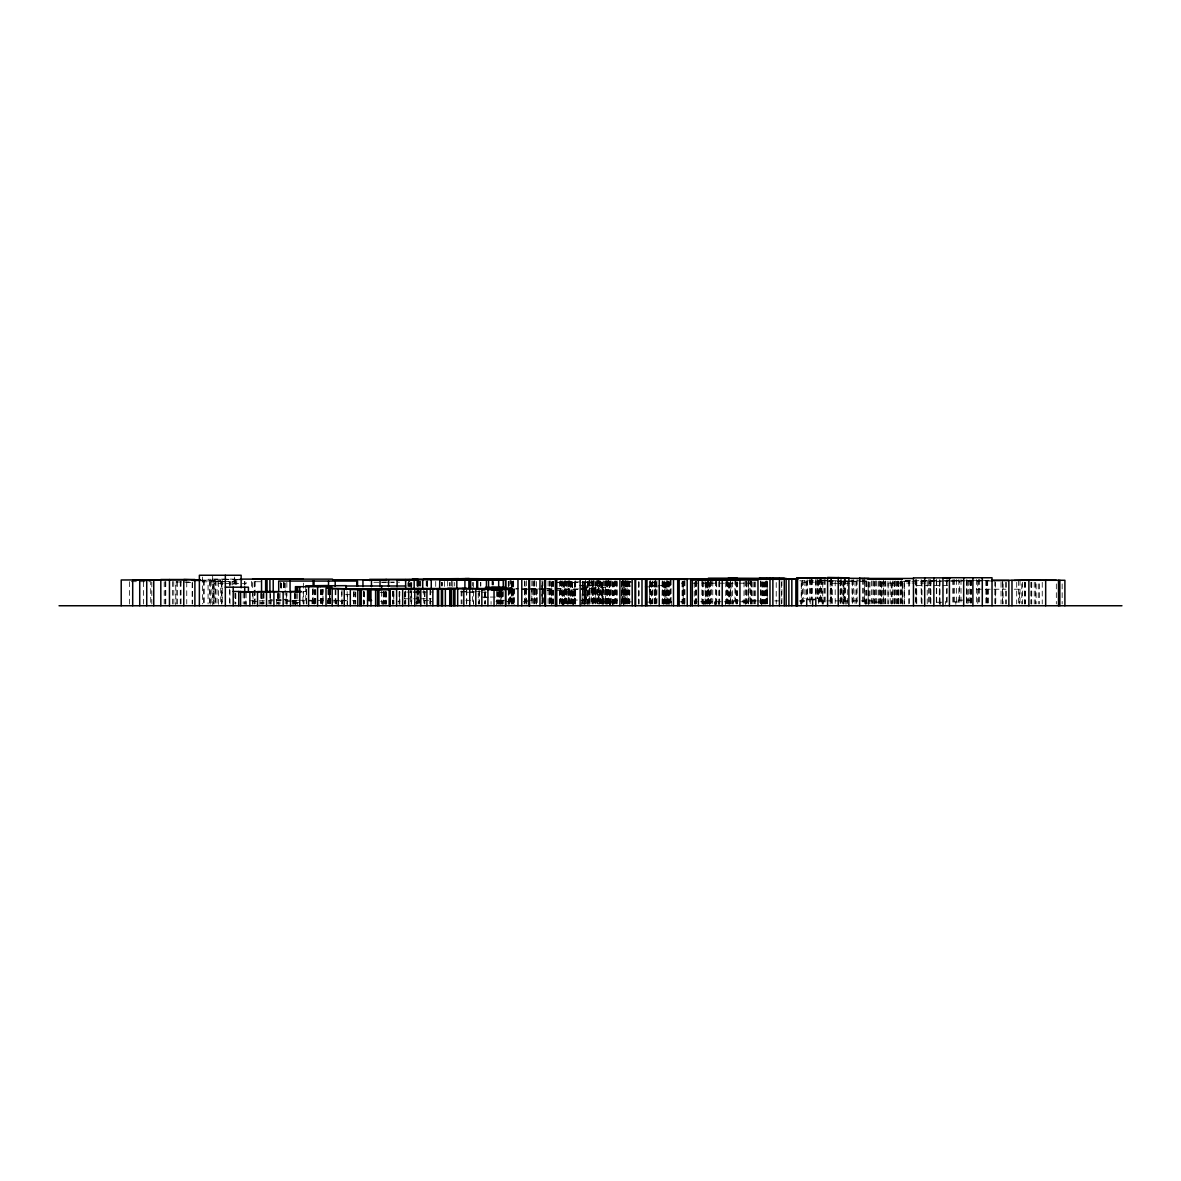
<?xml version="1.0" encoding="UTF-8"?>
<svg xmlns="http://www.w3.org/2000/svg" width="1181" height="1181" viewBox="0 0 1181 1181"><rect width="100%" height="100%" fill="white"/><g stroke="black" fill="none" stroke-linecap="round" stroke-linejoin="round"><path stroke-width="0.75" stroke-dasharray="5 3.75" d="M212.669 579.118L239.374 579.118M223.932 579.62L239.891 579.546M242.651 579.827L235.344 579.62M201.921 580.166L213.111 580.166L213.111 603.904M200.46 580.447L214.056 580.447L214.056 603.949M826.287 580.402L820.101 580.402L820.101 582.203M829.254 580.402L837.713 580.402M969.852 580.284L988.645 580.284M200.46 580.624L220.729 580.624M944.387 580.535L964.168 580.535M965.733 580.535L972.037 580.535M975.506 580.535L980.392 580.535M984.157 580.535L989.708 580.55M799.817 580.786L847.22 580.875M848.844 580.875L861.097 580.845M862.78 580.845L866.352 580.845M910.492 580.978L901 580.978L900.941 603.993M921.52 580.963L959.666 580.963L959.666 603.978M951.045 581.008L993.191 581.008M214.972 581.451L235.831 581.451L235.831 584.92M828.442 581.377L850.541 581.377M851.516 581.451L867.105 581.451M934.378 581.318L902.284 581.318L902.284 603.993M936.193 581.318L947.206 581.318M131.357 581.687L150.725 581.687L150.725 605.75M201.921 581.805L229.675 581.805L229.675 604.037M260.514 581.731L251.376 581.731L251.376 588.596M580.462 581.893L564.267 581.893L564.267 603.978M587.754 581.893L582.085 581.893L582.085 603.904M621.029 581.731L630.92 581.731M181.254 581.982L175.748 581.982L175.748 605.75M184.162 581.982L192.149 581.982L192.149 603.919M380.74 582.189L399.518 582.189M628.1 582.144L632.322 582.144M823.113 582.203L803.198 582.203L803.198 603.934M373.875 582.277L393.849 582.277M557.727 582.233L575.206 582.233L575.206 603.978M650.14 582.381L654.082 582.381M185.816 582.513L190.776 582.513M555.498 582.484L593.408 582.661M559.366 582.883L576.638 582.883M681.526 583.193L684.685 583.193M693.247 583.193L737.357 583.193M739.04 583.193L750.038 583.193M880.391 583.06L910.182 583.06M911.983 583.06L931.278 583.06M831.04 583.281L836.045 583.281M836.502 583.281L849.789 583.281M223.268 583.488L213.731 583.488L213.731 604.037M224.862 583.488L246.12 583.694L246.12 579.546M579.325 585.51L608.451 585.584M649.196 585.555L656.784 585.555M658.024 585.555L666.866 585.555M916.618 585.54L947.974 585.54M630.934 586.071L621.9 586.071L621.9 603.949M649.388 586.071L654.466 586.071M645.121 586.854L671.088 586.854M507.166 587.533L511.934 587.533M582.691 587.488L609.47 587.415M507.372 588.537L518.533 588.61M507.166 588.832L516.008 588.817M521.722 588.832L537.946 588.655M544.795 588.773L553.372 588.802M556.103 588.773L562.245 588.773L562.245 604.067M581.082 588.729L598.649 588.729M506.989 589.053L517.987 589.039M524.556 589.039L529.472 589.039M530.889 589.068L537.695 589.068M538.388 588.935L554.273 588.935M556.074 588.935L598.339 588.935M521.722 589.23L543.924 589.142M976.48 589.216L1005.991 589.216M1014.213 589.216L1019.483 589.216L1019.483 603.904M564.001 589.511L584.3 589.511L584.3 603.934M509.483 589.614L515.551 589.614M522.15 589.614L527.951 589.673M531.347 589.673L538.506 589.673M507.372 589.924L514.045 589.924M547.083 590.456L554.125 590.456M556.517 590.456L566.422 590.456L566.422 589.511M460.87 591.327L468.237 591.327M475.308 591.327L480.608 591.327M306.337 591.46L302.971 591.46L302.971 604.008M413.424 592.021L433.191 592.021M461.033 591.991L474.954 591.917M411.711 592.094L404.862 592.094L404.743 604.082M413.527 592.094L418.856 592.094M466.613 592.212L473.286 592.212M486.395 592.212L478.216 592.212L478.349 604.008M380.12 592.331L386.586 592.331M345.531 594.663L355.392 594.663M481.568 597.055L499.725 597.055M483.708 597.409L491.311 597.055M404.537 598.782L411.756 598.782M413.557 598.782L418.975 598.782M420.406 598.782L431.242 598.782M281.063 599.387L270.124 599.387L270.124 604.155M284.252 599.387L287.529 599.387M496.64 600.096L506.752 600.096M559.661 599.978L565.743 599.978M572.416 600.051L584.137 600.051M971.697 600.14L955.828 600.14L955.828 604.347M276.369 600.302L298.66 600.258M299.295 600.332L307.783 600.228M308.374 600.243L316.36 600.332M317.94 600.332L325.38 600.361M330.916 600.258L327.624 600.42L331.964 600.45M332.215 600.258L339.67 600.391M340.999 600.361L342.682 600.361M423.831 600.391L428.467 600.391M465.786 600.317L470.835 600.317M499.548 600.288L510.34 600.288M341.427 600.657L346.963 600.657L346.963 604.052M249.28 600.775L256.041 600.775M259.421 600.775L265.075 600.775M268.5 600.775L280.591 600.775M335.035 600.789L345.561 600.789M352.484 600.775L355.806 600.775M612.659 600.716L617.132 600.716M756.032 600.893L729.607 600.893L729.607 604.126M756.785 600.893L767.591 600.893M774.751 600.893L781.94 600.893M799.714 600.893L805.353 600.893M817.961 600.893L847.604 600.893M852.328 600.893L872.611 600.893L872.611 604.126M291.397 601.055L297.302 601.055L297.302 604.185M308.802 600.967L314.648 600.996M799.744 601.114L804.556 601.114M495.931 601.395L498.426 601.395L498.426 604.318M252.572 601.587L258.049 601.616M286.953 601.542L290.172 601.542M340.305 601.601L342.46 601.601M397.908 601.572L399.916 601.572M431.921 601.424L430.135 601.424L430.135 604.303M502.176 601.439L496.729 601.439L496.729 604.318M506.56 601.587L511.904 601.557L511.904 604.347M523.404 601.528L527.435 601.528M570.851 601.498L563.337 601.498L563.337 604.406M663.988 601.66L672.314 601.469M380.651 601.675L382.659 601.675L382.659 604.392M508.494 601.69L514.739 601.69L514.739 604.392M559.307 601.734L566.821 601.734M606.901 601.72L615.596 601.764M620.985 601.72L629.68 601.911M678.809 601.867L685.807 601.779M697.543 601.838L694.369 601.808L694.458 605.75M700.525 601.823L705.618 601.808L705.618 605.75M707.522 601.808L723.791 601.734M724.174 601.793L727.068 601.793M740.325 601.793L746.968 601.793M333.012 601.941L335.847 601.941M626.609 601.911L632.234 601.911M646.243 602.103L651.75 602.103M663.131 602.118L669.317 602.118M681.836 602.103L683.474 602.103M705.397 601.926L710.622 601.926M742.864 601.97L748.075 602.089M759.265 602.118L764.004 602M954.691 601.985L959.666 601.985M417.72 602.162L420.466 602.162M664.77 602.207L670.956 602.207M875.047 602.162L881.011 602.162M936.961 602.251L941.951 602.251M294.689 602.399L298.941 602.399M414.959 602.782L417.956 602.782M600.288 601.705L597.837 601.705L605.927 601.705L605.927 604.392M1062.162 583.916L1062.162 603.919M1056.331 583.916L1056.331 603.919M1042.247 582.336L1042.247 603.949M1039.398 583.872L1039.398 603.919M1038.276 583.916L1038.276 603.919M1036.106 583.96L1036.106 603.934M1035.648 582.336L1035.648 603.949M1034.246 582.336L1034.246 603.949M1031.736 582.336L1031.736 603.949M1031.22 582.336L1031.22 603.949M1031.013 582.218L1031.013 603.934M1025.507 582.336L1025.507 603.949M1024.901 582.336L1024.901 603.949M1024.621 582.218L1024.621 603.934M1022.584 582.218L1022.584 603.934M1021.772 583.872L1021.772 603.919M1020 580.358L1020 603.934M1018.627 580.535L1018.627 605.75M1016.708 582.336L1016.708 603.949M1006.596 582.336L1006.596 603.949M1005.489 582.336L1005.489 603.949M1003.023 583.975L1003.023 603.934M1002.758 582.277L1002.758 603.934M1002.389 580.535L1002.389 605.75M1001.03 582.351L1001.03 603.949M995.76 589.216L995.76 603.904M995.317 582.277L995.317 603.934M994.904 581.008L994.904 605.75M988.556 589.216L988.556 603.904M987.685 580.535L987.685 603.949M987.065 580.535L987.065 603.949M986.652 580.299L986.652 603.934M986.445 580.284L986.43 603.949M985.884 580.535L985.884 603.949M979.64 579.502L979.64 603.993M978.503 579.502L978.503 603.993M977.765 581.008L977.765 603.904M976.362 579.502L976.362 603.993M971.195 580.535L971.195 603.949M971.033 580.535L971.033 603.949M970.605 580.535L970.693 604.347M969.852 580.078L969.852 603.919M968.317 580.535L968.317 603.949M967.195 581.008L967.195 603.978M966.826 579.458L966.649 604.347M966.427 580.535L966.427 603.949M961.009 579.531L961.009 603.993M958.854 579.531L958.854 603.993M956.403 579.531L956.403 603.993M954.661 579.531L954.661 603.993M953.097 579.472L953.097 603.993L953.023 580.078M947.132 579.576L947.132 603.993M946.645 580.033L946.645 603.904M945.361 601.365L945.361 604.288M940.135 602.251L940.135 605.75M939.928 580.904L939.928 603.963M939.736 579.576L939.736 603.993M939.308 603.963L939.308 580.698L904.646 580.698L904.646 603.949M936.71 580.033L936.71 603.904M936.326 579.531L936.326 603.993M930.879 580.963L930.879 603.978M930.377 580.698L930.421 603.993M930.156 579.635L930.156 604.008M929.89 579.443L929.89 605.75M928.576 579.635L928.576 604.008M927.218 581.318L927.218 603.993M921.992 581.318L921.992 603.993M921.52 580.698L921.52 605.75M921.18 579.531L921.18 603.993M916.736 581.318L916.736 605.75M916.618 579.443L916.604 603.949M915.969 580.698L916.013 603.978M915.6 579.531L915.6 603.993M909.237 580.978L909.237 603.978M908.853 581.318L908.853 603.993M904.366 581.318L904.366 603.993M902.948 583.06L902.948 603.993M902.668 581.2L902.668 603.993M901.28 581.2L901.251 603.993M900.527 581.332L900.527 604.008M898.948 581.273L898.948 603.993M898.608 581.273L898.608 603.993M898.401 581.332L898.401 604.008M897.929 580.963L897.929 603.978M897.014 581.332L897.014 604.008M896.822 581.273L896.866 605.75M895.464 580.963L895.464 603.978M894.637 581.406L894.637 604.008M894.312 581.318L894.312 603.993M893.943 580.978L893.943 603.978M892.659 580.963L892.777 603.993M892.068 583.06L892.068 603.993M891.271 583.06L891.271 603.993M890.179 580.963L890.179 603.978M888.127 583.06L888.127 603.993M887.964 581.273L887.964 603.993M885.794 581.332L885.794 604.008M885.617 580.978L885.514 603.993M884.451 581.332L884.451 604.008M883.565 581.406L883.565 604.008M883.418 579.207L883.314 603.993M882.414 581.436L882.414 604.008M881.484 583.06L881.484 603.993M881.247 581.273L881.366 604.008M880.686 581.273L880.686 603.993M880.391 581.436L880.391 605.75M880.022 581.406L880.022 604.008M879.136 580.963L879.136 603.978M878.177 581.436L878.177 604.008M876.656 580.963L876.612 604.008M875.461 580.963L875.431 604.008M874.604 581.436L874.604 604.008M873.851 580.963L873.851 603.978M872.936 580.978L872.936 603.978M871.386 580.963L871.386 603.978M869.939 582.1L869.939 603.919M868.98 582.1L868.98 603.919M868.448 600.893L868.448 604.126M866.943 581.406L866.884 604.126M865.614 600.893L865.614 604.126M864.625 580.963L864.625 603.978M864.403 577.922L864.403 604.008M863.665 579.428L863.665 603.993M862.366 579.428L862.366 603.993M857.081 579.531L857.081 603.993M856.653 580.963L856.653 603.978M855.059 580.963L855.059 603.978M853.686 579.561L853.686 603.993M852.623 580.875L852.579 603.978M852.018 579.561L852.018 603.993M847.308 580.904L847.308 603.963M846.792 600.893L846.792 604.126M845.448 579.325L845.448 603.978M845.242 600.893L845.242 604.126M844.784 579.118L844.784 604.008M844.445 579.177L844.445 603.978M844.223 579.325L844.223 603.978M843.957 581.377L843.943 604.126M843.352 603.963L843.352 580.904L843.131 603.978M842.23 580.904L842.23 603.963M841.403 579.531L841.403 604.022M840.798 580.949L840.798 603.978M840.355 579.531L840.355 603.993M840.09 580.831L840.09 603.963M835.203 580.949L835.203 603.978M832.325 580.963L832.325 603.978M831.542 579.325L831.616 604.022M831.424 580.963L831.424 603.978M831.188 579.561L831.04 604.022M830.361 579.325L830.361 603.978M830.184 581.377L830.184 604.008M825.194 579.517L825.194 603.993M824.559 579.517L824.559 603.993M823.29 600.893L823.29 604.126M823.054 579.561L823.054 603.993M822.729 582.203L822.729 603.934M822.197 600.893L822.197 604.126M821.636 579.517L821.636 603.993M821.002 579.561L821.002 603.993M820.618 577.775L820.618 603.934M819.865 579.517L819.865 603.993M819.097 579.502L819.097 603.993M818.492 580.963L818.492 603.978M817.724 579.517L817.724 598.752M817.252 580.963L817.252 598.664M816.898 579.517L816.898 598.752M815.879 580.963L815.879 598.664M815.658 579.561L815.584 598.634M812.307 579.502L812.307 598.737M811.672 579.841L811.672 597.114M811.539 579.517L811.539 598.752M811.185 579.502L811.185 598.737M810.21 579.841L810.21 597.114M810.21 598.841L810.21 604.022M809.797 579.502L809.797 603.993M807.184 579.841L807.302 598.693M807.11 580.786L807.11 598.634M806.18 581.037L806.18 598.693M804.896 580.698L804.896 598.59M802.386 580.698L802.386 603.949M801.545 601.114L801.545 604.2M800.748 600.893L800.748 604.126M781.896 580.786L781.896 603.963M781.482 582.528L781.482 603.963M776.227 582.528L776.227 603.963M767.325 581.908L767.325 603.904L767.119 582.012M767 581.037L767 603.978M766.735 581.185L766.735 603.993M766.189 582.085L766.189 603.919M765.982 581.037L765.982 603.978M765.687 581.908L765.687 603.904M765.273 581.908L765.273 603.904M764.284 582.012L764.284 603.919M764.107 582.085L764.107 603.919M763.28 582.012L763.28 603.919M762.852 581.908L762.852 603.904M762.527 582.012L762.527 603.919M761.981 582.012L761.981 603.919M761.391 602L761.391 605.75M760.918 581.908L760.933 603.919M760.889 580.904L760.889 603.963M760.549 581.185L760.608 604.126M755.678 581.982L755.678 603.919M754.438 581.982L754.438 603.919M753.832 581.982L753.832 603.919M752.12 582.012L752.12 603.919M751.647 581.982L751.78 604.126M751.515 581.037L751.515 603.978M750.658 600.893L750.658 604.126M750.57 581.037L750.57 603.978M750.038 579.384L750.038 604.008M748.828 579.28L748.828 603.978M748.606 582.395L748.606 603.949M748.341 580.904L748.341 603.963M746.938 581.2L746.968 604.436M746.791 581.982L746.791 603.919M746.141 581.052L746.141 603.978M745.595 601.793L745.595 604.436M745.196 581.052L745.196 603.978M744 581.982L744 603.919M737.313 581.864L737.313 603.904M736.826 581.923L736.826 603.904M736.737 581.982L736.737 603.919M735.674 580.904L735.674 603.963M734.936 579.443L734.936 603.993M732.486 581.923L732.486 603.904M732.176 600.893L732.176 604.126M731.098 583.193L731.098 604.008M730.759 581.923L730.759 603.904M730.316 580.078L730.389 604.008M729.917 582.395L729.917 603.949M729.356 583.193L729.356 604.008M728.692 583.193L728.692 604.008M728.278 581.982L728.278 603.919M727.57 581.864L727.57 603.904M727.142 581.2L727.142 605.75M726.699 581.2L726.699 603.993M725.725 581.923L725.725 603.904M725.429 601.734L725.429 604.436M719.716 581.893L719.716 603.904M719.48 601.734L719.48 604.406M719.259 581.2L719.259 603.993M718.86 581.849L718.875 603.904M718.402 601.823L718.402 604.436M716.69 581.849L716.778 605.75M716.277 581.082L716.277 603.978M715.848 601.823L715.848 605.75M715.597 580.757L715.597 603.963M715.155 601.705L715.155 604.406M714.697 601.734L714.697 604.406M712.778 581.2L712.748 604.436M711.612 580.757L711.597 604.436M710.608 581.037L710.608 603.978M710.298 581.849L710.298 603.904M709.648 601.808L709.648 604.436M709.456 581.849L709.456 603.904M709.043 583.193L709.043 604.008M708.644 580.757L708.644 603.963M708.364 581.082L708.364 603.978M707.847 582.381L707.847 603.949M707.611 581.893L707.611 603.904M707.33 581.155L707.33 603.993M707.124 583.193L707.124 604.008M706.563 582.381L706.563 603.949M706.017 581.849L706.017 603.904M705.485 583.193L705.485 604.008M705.101 581.2L705.101 603.993M705.027 601.823L705.027 604.436M703.979 601.808L703.979 604.436M703.433 581.805L703.404 604.436M702.636 581.893L702.636 603.904M702.592 581.805L702.592 603.904M701.883 581.037L701.883 603.978M696.495 581.155L696.495 603.993M696.111 581.451L696.111 604.008M695.757 581.82L695.757 603.904M695.299 581.037L695.299 603.978M695.004 601.793L695.004 604.436M694.236 582.499L694.236 601.66M684.921 580.831L684.921 603.963M684.552 601.675L684.552 604.392M684.33 580.831L684.168 604.421M683.592 581.613L683.592 604.022M683.194 581.037L683.194 603.978L683.135 581.347M682.884 581.82L682.884 603.904M682.515 581.805L682.515 603.904M682.057 581.82L682.057 603.904M671.31 601.469L671.31 605.75M671.088 579.886L671.088 605.75M670.277 580.196L670.277 604.008M670.114 580.831L670.114 603.963M669.332 582.026L669.199 605.75M668.8 581.155L668.8 603.993M668.594 582.026L668.594 603.919M668.18 581.613L668.195 604.362M668.077 581.805L668.077 603.904M667.723 580.919L667.723 603.978M667.235 581.805L667.235 603.904M667.088 601.66L667.088 604.377M666.866 579.605L666.866 605.75M666.364 581.893L666.364 603.904M666.01 582.44L666.084 604.377M665.316 582.026L665.316 603.919M665.051 586.854L665.051 604.022M664.504 581.008L664.667 603.978M664.209 582.454L663.988 604.377M663.796 581.834L663.796 603.904M663.633 582.026L663.633 603.919M663.131 581.805L663.102 603.949M662.423 580.831L662.423 603.963M662.083 581.805L662.083 603.904M656.916 580.801L656.916 603.993M656.149 581.834L656.193 603.949M655.662 579.886L655.662 605.75M655.47 581.008L655.47 603.978M655.248 581.893L655.248 603.904M654.569 581.037L654.569 603.978M654.363 581.893L654.363 603.904M654.082 581.052L654.126 604.022M652.576 581.008L652.576 603.978M652.163 581.893L652.163 603.904M651.572 582.44L651.572 603.949M650.731 581.037L650.731 603.978M650.524 601.823L650.524 604.436M650.259 580.875L650.259 603.963M650.14 581.052L650.14 603.949M649.934 581.111L649.934 603.978M649.609 586.854L649.609 604.022M639.024 582.144L639.024 603.949M638.788 581.347L638.788 604.008M638.567 582.44L638.567 603.949M629.783 581.111L629.783 603.978M629.458 581.761L629.458 603.904M628.307 581.067L628.336 603.993M628.174 580.963L628.174 603.978M627.716 581.539L627.716 604.022M627.067 579.089L627.126 604.406M626.757 581.761L626.757 603.904M626.255 581.141L626.255 603.993M625.9 581.067L626.078 604.436M625.768 581.539L625.768 604.022M625.384 579.295L625.384 603.978M625.133 581.82L625.133 603.904M624.675 581.052L624.675 603.978L624.557 581.893M624.35 580.86L624.35 603.963M624.055 601.734L624.055 605.75M623.406 582.44L623.538 605.75M623.214 579.089L623.214 605.75M623.096 580.875L623.096 603.963M622.564 579.089L622.564 603.963M622.107 580.816L622.107 603.963M621.649 581.731L621.649 605.75M617.058 580.89L617.028 604.067M616.91 581.893L616.91 603.904M616.083 581.141L616.083 603.993M615.744 580.89L615.596 604.421M614.784 580.949L614.784 603.978M614.533 581.761L614.533 603.904M613.825 600.716L613.825 604.067M613.47 581.805L613.47 603.904M612.954 582.071L613.042 604.421M612.614 581.805L612.659 604.067M612.526 601.72L612.526 605.75M612.216 581.761L612.216 603.904M611.035 580.816L611.035 603.963M610.828 580.949L610.828 603.978M610.488 601.66L610.488 604.392M610.134 581.761L610.282 603.904M609.972 601.66L609.972 605.75M609.647 582.263L609.647 603.934M609.529 581.805L609.455 604.406M609.278 580.801L609.307 603.963M608.732 580.949L608.732 603.978M608.451 580.462L608.451 605.75M608.2 580.801L608.2 603.963M607.905 580.949L607.905 603.978M607.654 581.539L607.654 604.022M607.551 580.801L607.433 604.392M607.123 582.263L606.901 604.406M606.65 580.89L606.65 603.963M606.399 581.082L606.399 603.978M606.207 580.816L606.207 603.963M605.897 581.067L605.897 603.978M605.602 580.816L605.425 603.978L605.41 585.584M604.982 581.126L604.982 603.993M604.052 581.082L604.052 603.978M603.476 604.392L603.476 601.705L601.011 601.705L601.011 604.392M603.211 587.415L603.211 603.919M603.122 580.816L603.078 603.993M602.738 601.705L602.738 604.392M601.985 585.51L601.985 603.919L601.867 581.022M601.247 581.805L601.247 603.904M600.509 581.126L600.509 603.993M600.332 581.037L600.288 604.392M599.756 581.805L599.756 603.904M599.372 581.524L599.372 604.008M599.239 579.369L599.239 603.993M598.59 579.177L598.649 604.037M598.339 585.51L598.339 604.067M597.896 581.037L597.837 604.392M597.527 580.816L597.453 603.978M597.246 581.805L597.246 603.904M597.04 579.945L597.01 604.037M596.125 580.816L596.125 603.963M595.608 581.79L595.608 603.904M595.298 587.415L595.298 603.904M594.722 580.816L594.693 603.978M594.235 588.935L594.235 604.067M593.408 579.782L593.408 603.963M593.305 581.805L593.305 603.904M592.788 581.037L592.788 603.978M592.419 581.805L592.537 604.067M592.242 580.89L592.242 603.963M591.223 579.369L591.223 603.993M590.958 581.141L590.958 603.993M589.437 579.369L589.54 604.067M589.378 580.816L589.378 603.963M588.965 582.661L589.024 605.75M588.478 580.816L588.478 603.963M587.887 581.805L587.754 605.75M587.548 582.661L587.548 603.963M587.326 581.805L587.326 603.904M586.677 588.935L586.573 605.75M586.396 585.584L586.396 603.919M585.614 585.584L585.525 604.037M585.392 579.369L585.289 604.067M585.082 581.524L585.082 604.008M584.875 588.935L584.875 604.067M584.521 582.661L584.521 603.963M584.137 585.628L584.137 605.75M583.96 581.893L583.96 603.904M582.853 581.761L582.942 603.963M582.735 581.126L582.735 603.993M581.79 600.051L581.79 605.75M575.664 581.628L575.664 604.022M575.457 580.816L575.457 604.185M574.704 581.141L574.748 604.318M574.468 582.484L574.468 603.949M574.365 589.053L574.365 604.082M573.715 604.067L573.715 588.935L573.641 605.75M572.578 582.484L572.578 603.949M572.431 582.528L572.416 604.318M572.18 581.436L572.18 604.008M571.737 589.511L571.737 603.934M571.412 582.233L571.412 603.934M570.866 581.318L570.851 604.332M570.408 582.661L570.408 603.963M569.818 580.757L569.818 603.963M569.537 581.893L569.611 603.949M568.888 579.576L568.888 603.993M568.681 581.716L568.681 604.067M568.253 588.965L568.253 604.082M567.869 582.233L568.002 604.082M567.367 601.498L567.367 604.332M567.042 580.86L566.821 604.406M566.644 589.511L566.644 603.934M566.245 581.761L566.245 603.904M565.714 588.935L565.743 604.303M565.389 580.89L565.389 603.963M565.182 580.786L565.182 603.963M564.474 580.786L564.444 604.052M563.839 581.613L564.06 604.067M563.544 581.805L563.544 603.904M562.953 582.484L562.953 605.75M562.791 601.734L562.791 604.406M562.481 580.86L562.481 603.963M561.447 581.628L561.447 604.082M560.886 580.86L560.886 603.963M560.842 580.786L560.842 599.978M559.764 590.456L559.764 604.052M559.528 581.436L559.528 604.008M553.372 581.524L553.372 604.008M553.077 581.318L553.033 604.303M552.398 581.524L552.398 604.008M551.867 581.185L551.867 603.993M551.557 582.233L551.557 605.75M551.468 588.935L551.468 604.067M550.715 588.935L550.715 604.067M550.08 580.786L550.08 603.963M549.918 581.318L549.977 604.082M549.667 581.052L549.667 603.978M549.327 588.773L549.327 604.067M548.117 581.052L548.117 603.978M543.186 588.773L543.186 605.75M542.935 580.845L542.935 603.963M542.492 588.935L542.492 604.067M542.256 582.469L542.256 603.949M542.049 582.469L542.049 603.949L541.931 580.757M537.075 588.935L537.075 604.082M536.824 588.802L536.824 605.75M536.528 581.495L536.528 604.008M536.41 603.904L536.41 600.243L524.157 600.243L524.157 603.904M535.2 589.673L535.2 603.963M534.845 580.786L534.845 603.963M534.668 588.832L534.668 603.904M534.211 580.786L534.284 603.978M534.004 581.539L534.004 604.022M532.985 580.845L532.985 603.963M531.878 580.845L531.878 603.963L531.745 588.655M526.874 601.424L526.874 604.332M526.372 580.786L526.372 605.75M525.811 588.817L525.811 604.067M525.058 581.539L525.043 605.75M524.423 580.845L524.423 603.963M514.134 589.053L514.134 604.082M514.045 588.537L513.956 604.392M513.661 581.539L513.661 604.022M513.558 580.89L513.455 604.052M512.923 588.817L512.923 605.75M512.908 582.41L512.908 604.082M512.643 581.259L512.643 603.993M512.067 581.539L511.934 605.75M511.639 582.528L511.594 604.037M511.373 580.742L511.373 603.963M510.901 588.61L510.901 604.052M510.34 579.074L510.281 604.362M509.823 580.89L509.823 603.963M509.616 588.537L509.616 604.067M509.277 601.69L509.277 604.392M508.657 581.259L508.494 604.392M508.302 581.48L508.302 604.008M508.184 601.557L508.184 604.347M503.298 591.519L503.195 603.963M502.693 591.651L502.693 603.978M502.205 592.035L502.176 604.318M501.689 593.202L501.689 600.096M501.453 591.681L501.453 603.993M501.202 591.651L501.202 603.978M500.862 591.341L500.862 603.949L500.788 592.212M500.404 591.651L500.478 604.318M500.183 591.386L500.183 603.949M499.755 591.961L499.755 604.022M499.474 591.548L499.474 603.963M499.046 591.873L499.046 604.008M498.677 591.858L498.677 604.008M497.983 591.179L497.983 603.919M497.393 591.888L497.393 604.008M496.433 591.386L496.64 605.75M493.363 581.598L493.363 585.038M492.831 580.993L492.831 584.536M492.492 581.598L492.492 585.038M492.019 581.318L492.019 584.802M491.06 601.498L491.06 604.332M485.524 591.961L485.524 604.022M484.933 591.666L484.933 603.978M484.771 592.892L484.771 603.904M480.844 582.44L480.844 586.027M480.49 582.44L480.49 586.027M479.604 591.341L479.604 603.949M479.117 590.234L478.969 604.318M473.625 601.483L473.625 604.318M473.478 582.44L473.478 603.949M472.562 582.395L472.562 585.983M472.562 587.784L472.621 604.273M466.761 589.644L466.761 603.949M466.569 590.441L466.613 605.75M462.007 591.046L462.007 603.904M461.166 591.046L461.166 603.904M454.685 582.425L454.685 586.012M452.781 581.524L452.781 586.721M451.393 581.037L451.393 586.337M450.109 582.469L450.109 586.042M449.71 582.469L449.71 586.042M447.673 581.037L447.673 586.337M444.528 581.465L444.528 586.662M442.152 582.469L442.152 586.042M441.915 582.233L441.915 585.377M441.738 582.41L441.738 585.997M435.715 581.465L435.715 586.677M430.77 601.542L430.77 604.362M430.681 589.836L430.607 604.082M429.987 589.91L429.987 603.993M427.64 580.831L427.64 586.175M427.463 581.465L427.463 586.677M427.197 580.934L427.212 586.396M426.961 580.934L426.961 586.898M426.223 581.126L426.223 586.396M425.027 591.666L424.88 604.022M424.496 591.666L424.496 603.993M423.831 589.334L423.831 603.963M420.731 581.126L420.731 586.396M419.89 581.126L419.89 586.396M419.225 591.15L419.225 603.919M419.107 580.934L419.107 586.248M419.107 588.02L419.107 603.978M418.605 580.934L418.65 586.691M418.605 588.02L418.502 604.052M417.985 586.337L417.985 581.037L417.882 586.396M417.454 581.126L417.454 586.396M417.454 588.153L417.454 603.993M416.996 592.463L416.996 604.082M416.863 581.037L416.863 586.337M416.863 588.108L416.863 603.978M416.627 601.572L416.627 604.362M411.756 582.705L411.756 586.248M411.756 588.02L411.756 603.978M411.416 582.705L411.416 589.791M411.416 591.563L411.446 604.362M411.136 592.331L411.136 604.067M410.589 582.381L410.589 585.968M410.589 587.769L410.589 603.949M410.383 583.237L410.383 586.691M409.512 583.03L409.512 586.529M409.054 582.809L408.995 586.396M408.744 582.883L408.744 586.396M408.508 579.28L408.346 586.337M407.903 582.809L407.903 586.337M405.659 591.386L405.806 604.082M405.511 591.164L405.526 603.993M405.186 591.77L405.186 603.993M404.596 591.77L404.537 604.008M399.916 604.347L399.783 591.666L399.518 604.052M399.385 591.666L399.385 603.993M399.06 591.637L399.06 603.978M393.849 591.297L393.849 603.934L393.701 591.386M393.303 591.873L393.303 604.008M392.963 591.209L392.993 603.934M392.712 591.371L392.727 604.362M386.586 592.168L386.541 604.052M386.143 591.356L386.143 603.949M385.774 592.168L385.774 604.052M385.39 591.371L385.39 603.949M384.947 592.198L384.947 604.052M384.637 591.711L384.475 604.008M383.781 591.386L383.781 603.949M383.559 592.198L383.559 604.052M383.19 591.356L383.19 604.17M381.64 591.386L381.64 603.949M364.619 591.961L364.619 604.022M363.999 591.312L363.999 603.934M363.497 591.341L363.527 604.392M363.261 591.312L363.261 603.934M355.776 592.124L355.776 604.037M355.141 591.947L355.127 604.155M354.034 591.489L354.123 604.082M353.65 591.873L353.65 604.008M347.642 601.513L347.642 604.332M347.406 594.663L347.406 604.155M347.17 591.533L347.17 603.963M342.416 600.361L342.416 603.949M342.003 590.16L342.003 604.008M341.767 591.873L341.767 604.008M341.56 600.391L341.56 603.963M336.57 600.465L336.57 603.978M336.482 600.302L336.482 603.934M335.921 589.703L335.847 605.75M335.67 600.391L335.67 603.978M335.197 589.865L335.197 603.978M330.665 589.703L330.665 603.963M330.562 589.703L330.562 603.963M329.912 586.839L330.03 604.096M329.647 590.16L329.647 604.008L329.455 589.777M329.056 589.762L329.056 603.963M328.835 589.703L328.672 604.008M328.539 589.865L328.539 603.978M328.229 589.614L328.318 605.75M328.111 589.614L327.993 604.008M327.772 600.258L327.772 603.919M322.989 589.304L322.989 603.919L322.959 589.54M322.664 600.347L322.664 605.75M322.295 589.821L322.295 603.978M322.073 589.821L322.073 603.978M321.719 589.54L321.719 603.949M320.966 589.777L320.966 603.963M320.582 589.54L320.582 603.949L320.464 600.361M315.799 589.54L315.799 603.949M315.416 589.777L315.548 603.963M314.618 600.243L314.648 604.155M314.397 589.467L314.397 603.934M314.028 589.865L314.028 603.978M313.674 600.288L313.674 603.934M312.98 588.418L312.98 604.008M312.847 589.54L312.655 605.75M312.552 589.777L312.552 603.963M312.005 600.228L312.005 603.904M306.765 600.967L306.765 604.155M306.647 589.555L306.647 603.949M306.248 589.777L306.248 603.963M305.776 586.662L305.776 604.008M304.004 600.302L304.004 603.934M303.355 583.134L303.355 604.008M303.074 600.228L303.237 603.919M297.745 593.6L297.745 604.008M296.283 593.6L296.283 604.008M295.988 600.258L295.988 603.934M295.442 593.6L295.442 604.008M295.25 601.055L295.25 605.75M295.058 600.288L295.058 603.934M294.866 593.393L294.866 603.978M294.645 593.556L294.645 604.008M293.479 601.055L293.479 604.185M293.316 600.332L293.242 604.185M292.386 600.258L292.386 604.347M287.042 600.332L287.042 603.949M286.85 582.351L286.953 604.347M286.319 593.438L286.319 603.978M285.167 583.134L285.167 588.345M285.167 590.087L285.167 604.008M284.71 582.691L284.71 589.777M283.75 582.513L283.75 589.659M283.455 582.691L283.455 589.777M281.255 583.134L281.255 588.359M280.975 583.134L280.975 588.359M280.65 582.351L280.65 589.555M280.015 593.142L280.015 603.949M278.967 593.733L279.041 605.75M278.701 593.393L278.701 603.978M278.022 593.408L278.037 604.008M277.417 593.571L277.417 604.008M276.369 599.387L276.369 605.75M271.202 600.775L271.202 604.096M270.419 593.571L270.36 604.155M269.903 593.32L269.932 604.008M268.928 600.775L268.928 604.096M263.998 593.246L263.998 603.963M263.422 593.32L263.422 603.963M262.787 600.775L262.787 604.096M262.595 593.733L262.595 604.022M261.547 593.32L261.695 603.963M261.341 593.585L261.341 604.008M260.735 593.32L260.735 603.963M259.835 601.616L259.835 604.362M255.185 581.392L255.185 588.359M255.185 590.087L255.185 604.008M254.417 581.967L254.417 603.919M254.195 581.554L254.195 588.463M254.195 590.19L254.255 604.362M253.044 593.585L253.044 604.008M252.572 582.528L252.572 604.362M246.12 592.877L246.12 605.75M245.899 600.775L245.899 604.096M244.895 581.451L244.895 585.008M244.895 592.788L244.895 604.126M244.482 581.554L244.482 585.008M244.718 593.202L244.482 604.022M243.212 592.951L243.212 603.919M236.746 579.62L236.746 585.008M235.831 593.6L235.831 604.008M235.447 579.62L235.447 584.846M235.447 593.556L235.447 604.008M234.901 579.546L234.901 583.694M234.901 592.877L234.901 603.904M234.488 577.051L234.488 584.226M233.986 579.62L233.986 584.92M232.657 581.451L232.657 584.92M230.959 581.451L230.959 584.92M229.97 604.008L229.97 579.28L208.077 579.28L208.077 603.949M222.264 579.62L222.264 604.008M221.925 583.488L221.925 604.037M221.423 581.805L221.423 603.904M220.729 579.28L220.729 605.75M218.455 581.805L218.455 605.75M216.979 580.624L216.979 603.949M215.414 580.624L215.414 603.949M214.972 579.28L214.972 605.75M212.669 575.25L212.669 605.75M211.119 580.447L211.119 603.934M210.203 581.805L210.203 605.75M209.554 580.447L209.554 603.934M204.018 580.078L204.018 603.919M203.855 580.447L203.855 603.963M202.468 577.051L202.468 603.949M192.429 582.513L192.429 603.963M186.746 581.982L186.746 603.919M181.018 581.259L181.018 603.993M180.28 581.524L180.28 604.008M177.608 581.524L177.608 604.008M176.22 581.259L176.22 603.993M173.74 581.524L173.858 604.022M172.588 581.524L172.588 604.008M165.768 581.524L165.768 604.008M165.281 581.79L165.281 603.904M164.218 581.79L164.218 603.904M151.818 581.923L151.818 603.919M143.388 581.687L143.388 604.022M129.526 581.687L129.526 604.022M868.227 604.008L868.227 581.406L868.168 604.008M866.072 604.008L866.072 579.664L865.953 604.008M801.308 603.963L801.308 580.742L801.249 603.949M733.416 604.126L733.416 600.893L733.298 604.126M602.472 603.934L602.472 582.263L602.428 603.934M417.985 603.978L417.985 588.108L417.882 603.993"/><path stroke-width="1.5" d="M825.194 577.775L797.544 577.775L797.544 605.75M950.439 577.834L913.459 577.893L913.459 605.75M737.313 578.188L708.364 578.188L708.364 579.31M759.294 578.232L784.258 578.232L784.258 605.75M859.635 578.469L913.459 578.469M475.854 578.734L500.183 578.823M738.642 578.779L701.883 579.266M252.572 578.97L303.355 578.941M729.917 578.793L757.331 578.749M798.12 578.897L767.296 578.749M240.555 579.118L332.555 579.133M412.42 579.059L451.393 579.266M468.385 579.266L554.14 579.059M554.42 579.089L710.608 578.779M769.628 579.28L797.042 579.207L789.956 579.28M868.005 579.207L902.284 579.207M417.985 579.28L369.623 579.354L369.623 580.58M447.673 579.266L472.12 579.266M504.051 579.502L488.033 579.576M574.704 579.266L597.453 579.266M628.336 579.28L654.569 579.28M691.092 579.399L709.072 579.31M748.828 579.28L777.969 579.28M332.835 579.768L503.829 579.753M186.746 579.797L121.215 579.974L121.215 605.75M384.475 579.768L362.951 579.768L362.951 586.691M418.65 579.768L397.096 579.768L397.096 586.691M504.184 579.827L439.79 579.797L439.598 588.684M691.062 579.96L739.941 580.004L739.941 605.75M132.7 580.092L161.029 580.004M200.696 580.078L184.28 579.517M700.038 580.048L757.981 580.078L757.981 605.75M192.429 580.447L200.593 580.447M991.671 580.299L1064.893 580.27L1064.893 605.75M991.479 580.55L1008.854 580.55L1008.854 605.75M405.659 585.997L346.358 585.997L346.358 589.585M331.817 586.839L295.442 586.662L295.442 591.873M225.335 587.193L248.423 587.193L248.423 592.257M447.761 588.271L466.436 588.271M390.645 588.374L452.131 588.61M462.007 588.507L486.572 588.507M506.354 588.537L501.453 588.537L501.453 589.924M332.186 588.743L501.202 588.832L501.202 589.895M433.781 588.92L379.957 588.891L379.957 589.836M452.131 588.979L438.623 588.979L438.623 605.75M475.81 588.979L505.527 589.053M344.247 589.112L363.261 589.511M428.762 589.142L412.641 589.024M481.848 589.26L500.862 589.54M350.314 589.511L368.206 589.511L368.206 600.406M392.52 589.393L412.42 588.979M487.915 589.54L505.453 589.54M389.361 589.836L370.982 589.836L370.982 605.75M481.627 589.91L484.933 589.91M502.693 589.895L491.724 589.895L491.724 588.832M233.203 591.415L253.044 591.858M278.022 591.637L257.532 591.548L257.532 605.75M301.185 591.46L290.541 591.46L290.541 605.75M301.303 591.814L266.537 591.637L266.537 605.75M240.614 591.858L269.932 591.829L269.903 579.118M367.557 600.406L371.631 600.406M59.05 605.75L1121.95 605.75M1059.844 580.27L1059.844 605.75M1058.501 580.27L1058.501 605.75M1056.331 580.27L1021.772 580.225M1045.672 580.27L1045.672 605.75M1039.398 579.856L1013.889 580.402M1028.872 580.358L1028.872 605.75M1011.984 580.299L1011.984 605.75M992.025 605.75L992.025 577.76L942.969 577.716L942.969 605.75M982.282 577.716L982.282 605.75M972.893 577.716L972.893 605.75M963.681 577.716L963.681 605.75M949.421 577.716L949.421 605.75M933.876 577.819L933.846 605.75M924.693 577.819L924.693 605.75M868.98 578.469L796.629 577.819L796.629 605.75M859.635 577.922L859.635 605.75M848.859 577.819L848.859 605.75M847.574 577.819L827.601 577.45L827.601 605.75M838.23 577.45L838.23 605.75M815.82 605.75L815.82 599.49L806.712 599.49L806.712 605.75M812.602 599.49L812.602 605.75M795.994 578.823L795.994 605.75M791.831 578.823L791.831 605.75M788.878 578.823L788.878 605.75M786.162 605.75L786.162 578.439L728.278 578.188M779.43 578.232L779.43 605.75M774.987 578.823L748.606 578.793M772.876 578.35L772.876 605.75M769.982 578.35L769.982 605.75M766.735 578.439L766.735 579.443M760.033 578.439L760.033 579.443M722.211 580.004L722.211 605.75M698.37 579.96L698.37 605.75M692.302 579.148L692.302 605.75M690.634 579.148L690.634 605.75M687.534 579.399L496.433 578.734M687.18 579.148L687.268 605.75M679.178 579.148L679.178 605.75M677.687 579.148L677.687 605.75M673.495 579.103L673.495 605.75M659.234 579.103L659.234 605.75M646.981 579.103L646.981 605.75M645.52 579.103L645.52 605.75M641.992 579.03L641.992 605.75M635.644 579.03L635.644 605.75M635.098 579.03L635.098 605.75M632.145 579.03L632.234 605.75M619.922 578.941L619.922 605.75M580.137 578.97L580.137 605.75M556.782 578.97L556.782 605.75M555.365 578.97L555.365 605.75M545.533 578.97L545.533 605.75M544.972 578.97L544.972 605.75M539.968 578.97L539.968 605.75M529.56 579.015L529.56 605.75M528.999 579.015L528.999 605.75M521.795 579.089L521.795 605.75M517.957 579.089L517.957 605.75M505.689 579.089L505.689 605.75M505.527 579.089L505.527 605.75M503.195 579.059L503.298 587.961M500.788 587.533L500.788 588.832M498.677 579.664L498.677 588.389M494.042 589.053L494.042 605.75M491.724 587.297L505.926 587.533L485.524 587.297L485.524 588.507M488.565 579.664L488.565 588.359M487.915 589.26L487.915 605.75M486.439 579.664L486.439 586.765M481.848 588.979L481.848 605.75M479.604 578.734L465.078 578.646M477.655 579.664L477.655 588.359M476.74 579.871L476.74 588.049M475.81 588.788L475.81 605.75M470.688 579.871L470.688 588.049M469.758 588.655L469.758 605.75M469.433 579.871L469.433 588.492M469.211 578.513L454.685 578.838M469.182 579.797L469.182 588.448M464.915 579.797L464.915 588.448M463.808 588.655L463.808 605.75M458.819 578.646L423.507 579.059M457.682 588.684L457.682 605.75M456.811 579.797L456.811 588.448M454.936 588.655L454.936 605.75M453.711 588.655L453.711 605.75M451.614 588.655L451.614 605.75M450.95 588.655L450.921 605.75M449.725 588.802L449.725 605.75M445.355 588.802L445.355 605.75M442.565 588.979L442.565 605.75M441.384 588.979L441.384 605.75M437.383 588.61L437.383 605.75M432.851 588.61L432.851 605.75M431.257 579.723L431.257 588.404M426.902 588.743L426.902 605.75M422.724 579.738L422.724 588.404M420.79 588.773L420.79 605.75M414.782 588.92L414.782 605.75M414.177 579.738L414.177 588.404M409.512 579.576L409.512 581.288M409.512 588.743L389.568 589.349L389.568 605.75M408.685 588.92L408.685 605.75M405.644 579.738L405.659 589.585M405.526 579.576L405.526 581.288M402.647 588.743L402.647 605.75M396.609 588.743L396.609 605.75M390.247 589.349L390.247 605.75M389.361 588.891L389.361 605.75M388.549 579.768L388.549 586.691M386.143 579.354L386.143 580.58M381.64 585.997L381.64 589.585M380.016 579.753L380.016 586.677M378.968 589.836L378.968 605.75M377.507 589.836L377.507 605.75M375.602 589.836L375.602 605.75M371.469 579.738L371.469 586.691M369.535 588.729L369.535 600.642M367.557 589.511L367.557 605.75M361.224 589.511L361.224 605.75M359.851 589.511L359.851 605.75M357.784 589.511L357.784 605.75M357.533 586.337L357.533 581.052L278.701 581.052L278.701 591.637M356.795 581.052L356.795 586.337M350.314 589.112L350.314 605.75M346.21 589.304L346.21 585.658L314.397 585.85M345.132 588.743L326.015 588.197L326.015 605.75M344.247 588.817L344.247 605.75M338.224 588.743L338.224 605.75M335.197 581.052L335.197 586.337M332.186 588.197L332.186 605.75M328.628 585.525L305.776 585.85L305.776 586.662M328.539 581.052L328.539 586.337M320.272 585.85L320.272 586.662M317.615 586.839L317.615 605.75M314.028 581.052L314.028 586.337M313.098 581.052L313.098 586.337M308.61 586.75L308.61 605.75M299.767 586.75L299.767 605.75M297.745 586.662L297.745 591.873M296.283 586.662L296.283 591.873M290.054 581.052L290.054 591.637M283.16 591.666L283.16 605.75M273.903 591.637L273.903 605.75M273.224 579.118L273.224 591.548M267.054 579.118L267.054 591.548M265.636 579.118L265.636 591.548M261.547 579.118L261.547 591.548M249.87 591.858L249.87 605.75M244.718 587.193L244.718 591.415M241.145 587.813L241.145 575.25L199.368 575.25L199.368 605.75M240.614 591.415L240.614 605.75M238.739 591.415L238.739 605.75M233.203 587.193L233.203 605.75M225.335 575.25L225.335 605.75M194.895 605.75L194.895 579.517L160.808 579.517L160.808 605.75M183.764 579.517L183.764 605.75M169.474 579.517L169.474 605.75M153.751 579.871L153.751 605.75M146.739 579.915L146.739 605.75M139.727 580.004L139.727 605.75M132.7 579.974L132.7 605.75"/></g></svg>
